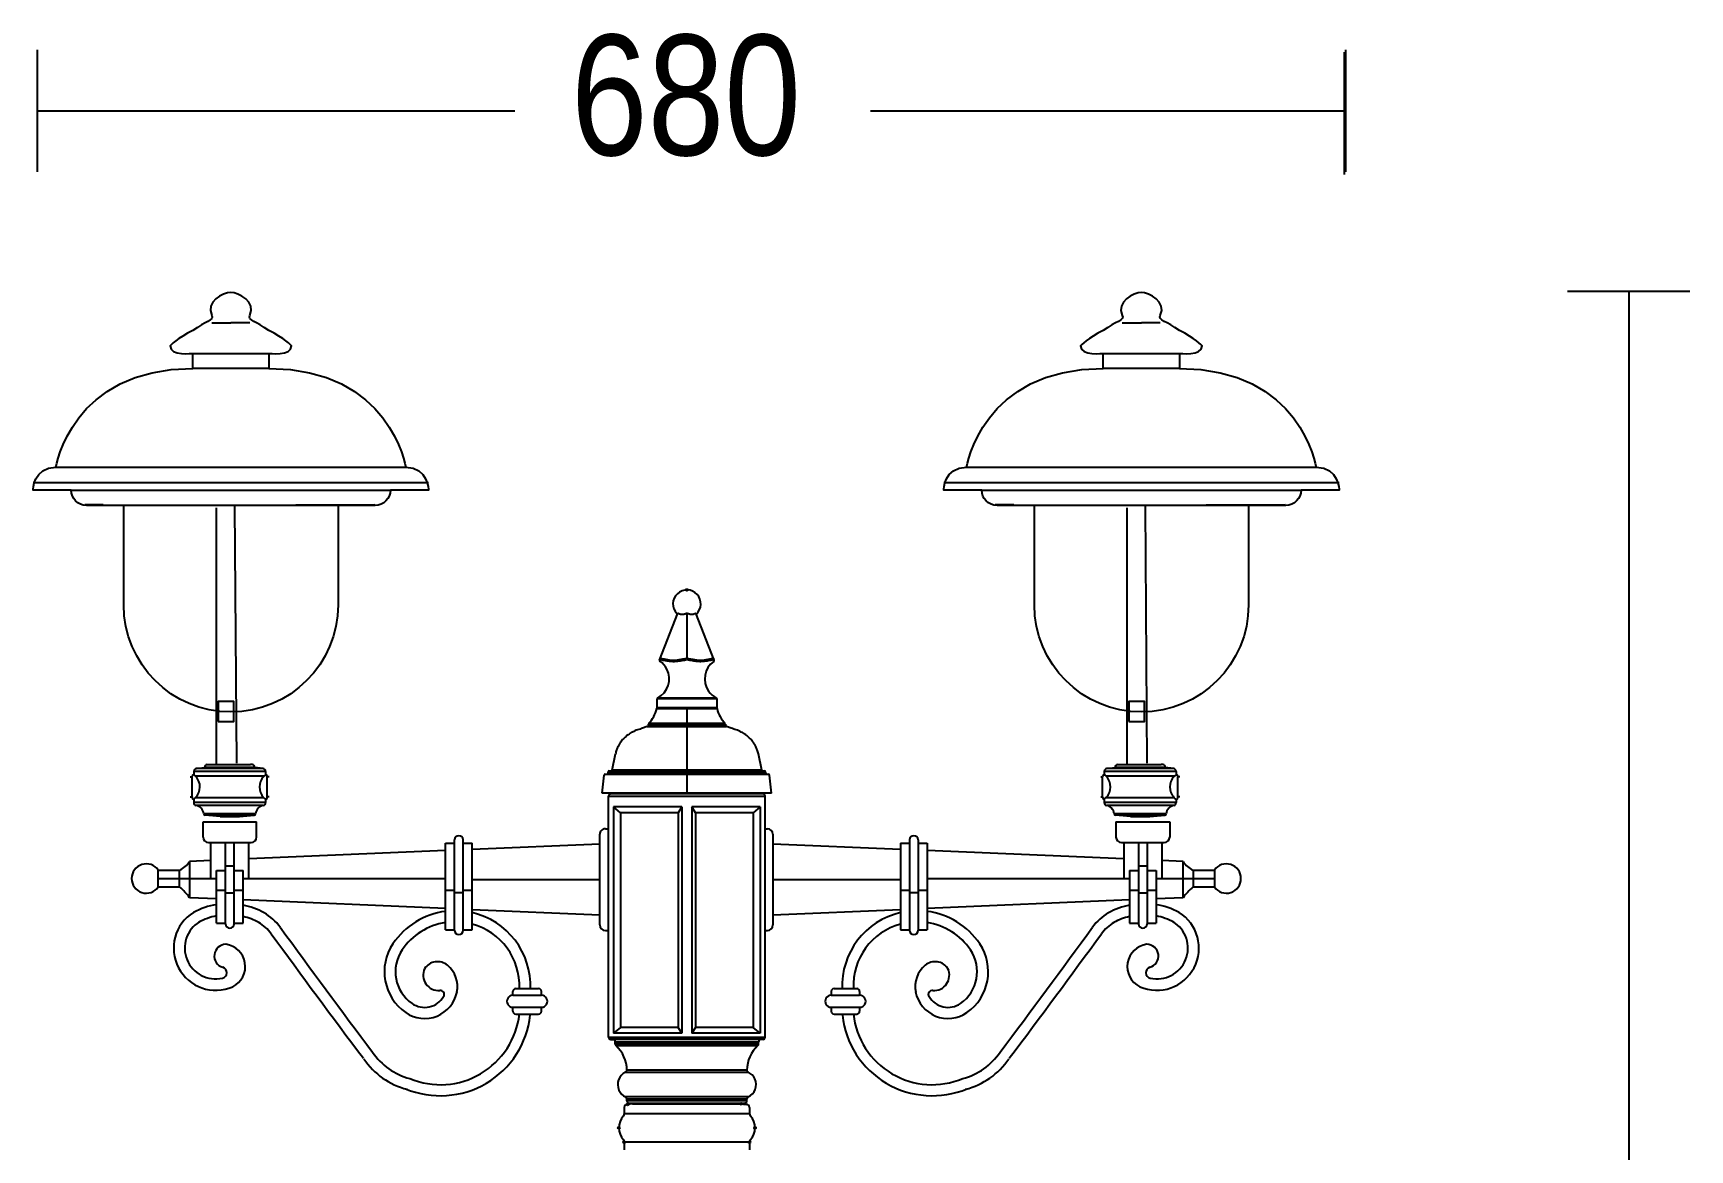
# Model space of a CAD drawing. Extents: x 0 to 115, y 0 to 323.
# Drawn here: x 0.1 to 109.6, y 248.7 to 322.5 of the extents above; entities that cross this region are included whole.
import ezdxf

# ---------------------------------------------------------------- set-up
doc = ezdxf.new("R2010")
doc.units = 0
doc.layers.add('LIVELLO_1', color=160, linetype='Continuous')
doc.styles.add('STD', font='txt')

# ---------------------------------------------------------------- blocks, each defined once
blk = doc.blocks.new('AI9-BLK1')
at = {"layer": 'LIVELLO_1', "color": 7}
for p, q in [((-56.83, 151.53), (-56.83, 159.61)), ((29.53, 151.36), (29.53, 159.44)), ((29.62, 151.53), (29.62, 159.61)), ((-56.83, 155.57), (-25.28, 155.57)), ((-1.79, 155.57), (29.63, 155.57)), ((44.28, 143.66), (52.36, 143.66)), ((48.32, 143.66), (48.32, 15.54)), ((-45.3, 141.55), (-44.05, 141.55)), ((-42.79, 141.55), (-44.05, 141.55)), ((14.86, 141.55), (16.12, 141.55)), ((17.37, 141.55), (16.12, 141.55)), ((-55.6, 132.01), (-32.49, 132.01)), ((4.57, 132.01), (27.67, 132.01)), ((-57.11, 131), (-30.99, 131)), ((-54.59, 130.5), (-33.5, 130.5)), ((3.06, 131), (29.18, 131)), ((5.57, 130.5), (26.67, 130.5)), ((-53.7, 129.54), (-52.47, 129.54)), ((-45.02, 129.33), (-45.02, 112.4)), ((-44.98, 129.5), (-34.54, 129.54)), ((-43.8, 129.42), (-43.67, 112.45)), ((6.46, 129.54), (7.69, 129.54)), ((15.15, 129.33), (15.15, 112.4)), ((15.19, 129.5), (25.62, 129.54)), ((16.37, 129.42), (16.49, 112.45)), ((-15.72, 119.27), (-14.51, 122.37)), ((-13.91, 122.37), (-13.91, 119.36)), ((-12.1, 119.27), (-13.31, 122.37)), ((-15.66, 119.24), (-15.63, 119.3)), ((-15.9, 116.06), (-11.92, 116.06)), ((-11.93, 116.7), (-15.89, 116.7)), ((-15.89, 116.7), (-15.89, 116.12)), ((-11.97, 116.76), (-15.85, 116.76)), ((-13.91, 116.12), (-15.84, 116.12)), ((-11.99, 116.12), (-13.91, 116.12)), ((-13.91, 116.12), (-13.91, 110.46)), ((-11.93, 116.7), (-11.93, 116.12)), ((-16.46, 115.03), (-16.47, 114.93)), ((-16.46, 115.03), (-11.36, 115.03)), ((-11.38, 115.07), (-16.44, 115.07)), ((-11.36, 115.03), (-11.35, 114.93)), ((-16.53, 114.87), (-16.84, 114.76)), ((-16.53, 114.87), (-11.29, 114.87)), ((-11.35, 114.93), (-16.47, 114.93)), ((-10.98, 114.76), (-11.29, 114.87)), ((-18.85, 112), (-18.63, 113.07)), ((-8.97, 112), (-9.19, 113.07)), ((-46.5, 111.69), (-46.49, 111.69)), ((-46.49, 111.91), (-46.49, 111.69)), ((-41.75, 111.91), (-46.49, 111.91)), ((-46.32, 112.11), (-45.78, 112.16)), ((-41.92, 112.11), (-46.32, 112.11)), ((-42.46, 112.16), (-45.78, 112.16)), ((-42.64, 112.36), (-42.74, 112.37)), ((-41.92, 112.11), (-42.46, 112.16)), ((-41.75, 111.91), (-41.75, 111.69)), ((-41.75, 111.69), (-41.74, 111.69)), ((-19.5, 110.46), (-19.38, 111.67)), ((-19.31, 111.73), (-8.52, 111.73)), ((-19.12, 111.79), (-19.11, 111.88)), ((-19.12, 111.79), (-8.7, 111.79)), ((-8.71, 111.88), (-19.11, 111.88)), ((-19.04, 111.94), (-8.78, 111.94)), ((-8.97, 112), (-18.85, 112)), ((-8.7, 111.79), (-8.71, 111.88)), ((-8.32, 110.46), (-8.45, 111.67)), ((13.66, 111.69), (13.67, 111.69)), ((13.67, 111.91), (13.67, 111.69)), ((18.41, 111.91), (13.67, 111.91)), ((13.84, 112.11), (14.38, 112.16)), ((18.24, 112.11), (13.84, 112.11)), ((17.7, 112.16), (14.38, 112.16)), ((17.53, 112.36), (17.42, 112.37)), ((18.24, 112.11), (17.7, 112.16)), ((18.41, 111.91), (18.41, 111.69)), ((18.41, 111.69), (18.42, 111.69)), ((-46.6, 111.56), (-46.6, 111.6)), ((-46.6, 111.56), (-46.6, 111.54)), ((-46.6, 110.22), (-46.6, 111.54)), ((-41.86, 111.6), (-46.39, 111.6)), ((-41.65, 111.6), (-41.64, 111.56)), ((-41.64, 111.54), (-41.64, 111.56)), ((-41.64, 110.22), (-41.64, 111.54)), ((-41.51, 111.54), (-41.64, 111.54)), ((13.56, 111.56), (13.57, 111.6)), ((13.56, 111.56), (13.56, 111.54)), ((13.56, 110.22), (13.56, 111.54)), ((18.31, 111.6), (13.78, 111.6)), ((18.52, 111.6), (18.52, 111.56)), ((18.52, 111.54), (18.52, 111.56)), ((18.52, 110.22), (18.52, 111.54)), ((18.65, 111.54), (18.52, 111.54)), ((-46.6, 110.22), (-46.6, 110.19)), ((-46.6, 110.19), (-46.6, 110.16)), ((-46.5, 110.07), (-46.49, 110.07)), ((-46.49, 110.07), (-46.49, 109.86)), ((-41.75, 109.86), (-46.49, 109.86)), ((-41.87, 110.17), (-46.38, 110.17)), ((-41.9, 109.66), (-46.35, 109.66)), ((-41.75, 110.07), (-41.74, 110.07)), ((-41.75, 110.07), (-41.75, 109.86)), ((-41.65, 110.16), (-41.64, 110.19)), ((-41.64, 110.19), (-41.64, 110.22)), ((-41.51, 110.22), (-41.64, 110.22)), ((-13.91, 110.46), (-19.5, 110.46)), ((-19.08, 94.34), (-19.08, 110.28)), ((-19.08, 110.28), (-8.75, 110.28)), ((-18.95, 110.42), (-18.51, 110.46)), ((-8.87, 110.42), (-18.95, 110.42)), ((-14.24, 109.56), (-18.75, 109.56)), ((-18.3, 109.16), (-18.75, 109.56)), ((-18.75, 109.56), (-18.75, 94.6)), ((-18.51, 110.46), (-9.31, 110.46)), ((-14.24, 109.56), (-14.48, 109.16)), ((-14.24, 109.56), (-14.24, 94.6)), ((-8.32, 110.46), (-13.91, 110.46)), ((-9.07, 109.56), (-13.58, 109.56)), ((-13.35, 109.16), (-13.58, 109.56)), ((-13.58, 109.56), (-13.58, 94.6)), ((-9.07, 109.56), (-9.53, 109.16)), ((-8.87, 110.42), (-9.31, 110.46)), ((-9.07, 109.56), (-9.07, 94.6)), ((-8.75, 94.34), (-8.75, 110.28)), ((13.56, 110.22), (13.56, 110.19)), ((13.56, 110.19), (13.57, 110.16)), ((13.66, 110.07), (13.67, 110.07)), ((13.67, 110.07), (13.67, 109.86)), ((18.41, 109.86), (13.67, 109.86)), ((18.3, 110.17), (13.79, 110.17)), ((18.27, 109.66), (13.82, 109.66)), ((18.41, 110.07), (18.42, 110.07)), ((18.41, 110.07), (18.41, 109.86)), ((18.52, 110.19), (18.52, 110.22)), ((18.65, 110.22), (18.52, 110.22)), ((18.52, 110.16), (18.52, 110.19)), ((-45.88, 108.57), (-42.34, 108.57)), ((-45.88, 107.57), (-45.88, 108.57)), ((-42.41, 109.1), (-45.84, 109.1)), ((-44.76, 108.92), (-45.75, 109.01)), ((-42.5, 109.01), (-45.75, 109.01)), ((-44.76, 108.92), (-44.29, 108.92)), ((-44.29, 108.92), (-44.12, 108.92)), ((-44.12, 108.92), (-43.95, 108.92)), ((-43.95, 108.92), (-43.48, 108.92)), ((-43.48, 108.92), (-42.5, 109.01)), ((-42.34, 107.57), (-42.34, 108.57)), ((-14.48, 109.16), (-18.3, 109.16)), ((-18.3, 109.16), (-18.3, 94.99)), ((-14.48, 109.16), (-14.48, 94.99)), ((-9.53, 109.16), (-13.35, 109.16)), ((-13.35, 109.16), (-13.35, 94.99)), ((-9.53, 109.16), (-9.53, 94.99)), ((17.75, 109.1), (14.33, 109.1)), ((15.4, 108.92), (14.42, 109.01)), ((17.67, 109.01), (14.42, 109.01)), ((14.44, 108.57), (14.44, 107.57)), ((14.44, 108.57), (17.99, 108.57)), ((15.4, 108.92), (15.88, 108.92)), ((15.88, 108.92), (16.04, 108.92)), ((16.04, 108.92), (16.21, 108.92)), ((16.21, 108.92), (16.68, 108.92)), ((16.68, 108.92), (17.67, 109.01)), ((17.99, 108.57), (17.99, 107.57)), ((-29.26, 101.41), (-29.26, 107.38)), ((-28.7, 101.41), (-28.7, 107.38)), ((-19.67, 101.76), (-19.67, 107.75)), ((-19.3, 108.11), (-19.15, 108.11)), ((-8.75, 108.11), (-8.59, 108.11)), ((-8.23, 107.75), (-8.23, 101.76)), ((0.8, 107.38), (0.8, 101.41)), ((1.37, 107.38), (1.37, 101.41)), ((-45.52, 107.2), (-42.7, 107.2)), ((-45.37, 104.83), (-45.37, 107.2)), ((-44.39, 101.83), (-44.39, 107.2)), ((-43.83, 101.83), (-43.83, 107.2)), ((-42.85, 104.83), (-42.85, 107.2)), ((-29.86, 106.68), (-42.85, 106.13)), ((-29.86, 101.44), (-29.86, 107.16)), ((-29.86, 107.16), (-29.26, 107.16)), ((-28.7, 107.16), (-28.1, 107.16)), ((-28.1, 101.44), (-28.1, 107.16)), ((-19.67, 107.11), (-28.1, 106.75)), ((0.21, 106.75), (-8.23, 107.11)), ((0.21, 107.16), (0.8, 107.16)), ((0.21, 107.16), (0.21, 101.44)), ((1.37, 107.16), (1.96, 107.16)), ((1.96, 107.16), (1.96, 101.44)), ((14.95, 106.13), (1.96, 106.68)), ((14.81, 107.2), (17.62, 107.2)), ((14.95, 107.2), (14.95, 104.83)), ((15.93, 107.2), (15.93, 101.83)), ((16.5, 107.2), (16.5, 101.83)), ((17.47, 107.2), (17.47, 104.83)), ((-48.84, 105.39), (-47.43, 105.39)), ((-48.84, 104.27), (-48.84, 105.39)), ((-47.43, 104.27), (-47.43, 105.39)), ((-45.37, 106.02), (-46.77, 105.96)), ((-46.77, 105.96), (-46.77, 103.56)), ((-44.99, 101.87), (-44.99, 105.37)), ((-44.99, 105.37), (-44.39, 105.37)), ((-44.39, 105.67), (-43.83, 105.67)), ((-43.83, 105.37), (-43.23, 105.37)), ((-43.23, 101.87), (-43.23, 105.37)), ((15.33, 105.37), (15.93, 105.37)), ((15.33, 105.37), (15.33, 101.87)), ((15.93, 105.67), (16.5, 105.67)), ((16.5, 105.37), (17.09, 105.37)), ((17.09, 105.37), (17.09, 101.87)), ((18.87, 105.96), (17.47, 106.02)), ((18.87, 103.56), (18.87, 105.96)), ((19.54, 105.39), (19.54, 104.27)), ((19.54, 105.39), (20.94, 105.39)), ((20.94, 105.39), (20.94, 104.27)), ((-48.84, 104.83), (-44.99, 104.83)), ((-48.84, 104.27), (-47.43, 104.27)), ((-44.99, 104.07), (-44.39, 104.07)), ((-43.83, 104.07), (-43.23, 104.07)), ((-43.23, 104.83), (-29.86, 104.83)), ((-29.86, 104.07), (-29.26, 104.07)), ((-28.7, 104.07), (-28.1, 104.07)), ((-28.1, 104.76), (-19.67, 104.76)), ((-8.23, 104.76), (0.21, 104.76)), ((0.21, 104.07), (0.8, 104.07)), ((1.37, 104.07), (1.96, 104.07)), ((1.96, 104.83), (15.33, 104.83)), ((15.33, 104.07), (15.93, 104.07)), ((16.5, 104.07), (17.09, 104.07)), ((17.09, 104.83), (20.94, 104.83)), ((19.54, 104.27), (20.94, 104.27)), ((-44.99, 103.48), (-46.77, 103.56)), ((-44.39, 103.88), (-43.83, 103.88)), ((-29.86, 102.84), (-43.23, 103.41)), ((-29.26, 103.9), (-28.7, 103.9)), ((0.8, 103.9), (1.37, 103.9)), ((15.33, 103.41), (1.96, 102.84)), ((15.93, 103.88), (16.5, 103.88)), ((18.87, 103.56), (17.09, 103.48)), ((-44.99, 101.87), (-44.39, 101.87)), ((-43.83, 101.87), (-43.23, 101.87)), ((-19.67, 102.4), (-28.1, 102.76)), ((0.21, 102.76), (-8.23, 102.4)), ((15.33, 101.87), (15.93, 101.87)), ((16.5, 101.87), (17.09, 101.87)), ((-29.86, 101.44), (-29.26, 101.44)), ((-28.7, 101.44), (-28.1, 101.44)), ((-19.3, 101.39), (-19.15, 101.39)), ((-8.75, 101.39), (-8.59, 101.39)), ((0.21, 101.44), (0.8, 101.44)), ((1.37, 101.44), (1.96, 101.44)), ((-25.22, 97.55), (-23.71, 97.55)), ((-4.19, 97.55), (-2.68, 97.55)), ((-25.41, 97.11), (-25.41, 97.37)), ((-25.41, 97.11), (-23.52, 97.11)), ((-23.52, 97.11), (-23.52, 97.37)), ((-4.38, 97.37), (-4.38, 97.11)), ((-4.38, 97.11), (-2.5, 97.11)), ((-2.5, 97.37), (-2.5, 97.11)), ((-25.41, 96.32), (-23.52, 96.32)), ((-25.41, 96.06), (-25.41, 96.32)), ((-25.22, 95.87), (-23.71, 95.87)), ((-23.52, 96.06), (-23.52, 96.32)), ((-4.38, 96.32), (-4.38, 96.06)), ((-4.38, 96.32), (-2.5, 96.32)), ((-4.19, 95.87), (-2.68, 95.87)), ((-2.5, 96.32), (-2.5, 96.06)), ((-19.08, 94.34), (-8.75, 94.34)), ((-18.95, 94.19), (-18.79, 94.19)), ((-8.87, 94.19), (-18.95, 94.19)), ((-18.3, 94.99), (-18.75, 94.6)), ((-14.24, 94.6), (-18.75, 94.6)), ((-14.48, 94.99), (-18.3, 94.99)), ((-14.24, 94.6), (-14.48, 94.99)), ((-13.35, 94.99), (-13.58, 94.6)), ((-9.07, 94.6), (-13.58, 94.6)), ((-9.53, 94.99), (-13.35, 94.99)), ((-9.07, 94.6), (-9.53, 94.99)), ((-8.87, 94.19), (-9.03, 94.19)), ((-18.65, 93.89), (-18.65, 94.04)), ((-18.65, 94.04), (-9.17, 94.04)), ((-9.17, 93.89), (-18.65, 93.89)), ((-18.61, 93.79), (-9.22, 93.79)), ((-9.17, 93.89), (-9.17, 94.04)), ((-17.96, 92.03), (-9.87, 92.03)), ((-9.95, 92.16), (-17.87, 92.16)), ((-9.86, 90.39), (-17.96, 90.39)), ((-17.87, 90.13), (-17.87, 90.26)), ((-17.87, 90.26), (-9.95, 90.26)), ((-9.95, 90.13), (-17.87, 90.13)), ((-17.45, 89.94), (-17.84, 89.9)), ((-17.74, 89.99), (-17.17, 89.94)), ((-17.74, 89.99), (-10.08, 89.99)), ((-10.37, 89.94), (-17.45, 89.94)), ((-10.66, 89.94), (-17.17, 89.94)), ((-10.08, 89.99), (-10.66, 89.94)), ((-10.37, 89.94), (-9.99, 89.9)), ((-9.95, 90.13), (-9.95, 90.26)), ((-18.05, 89.69), (-18.05, 89.28)), ((-9.77, 89.28), (-18.05, 89.28)), ((-9.77, 89.69), (-9.77, 89.28)), ((-9.77, 87.41), (-18.05, 87.41)), ((-18.05, 87.41), (-18.05, 86.89)), ((-9.77, 87.41), (-9.77, 86.89))]:
    blk.add_line(p, q, dxfattribs=at)
for points in [[(-46.56, 139.54), (-41.54, 139.54), (-41.54, 138.54), (-46.56, 138.54)], [(13.6, 139.54), (18.63, 139.54), (18.63, 138.54), (13.6, 138.54)], [(-44.88, 115.2), (-43.84, 115.2), (-43.84, 116.53), (-44.88, 116.53)], [(15.28, 115.2), (16.33, 115.2), (16.33, 116.53), (15.28, 116.53)]]:
    blk.add_lwpolyline(points, close=True, dxfattribs=at)
for points in [[(-14.51, 122.37), (-14.48, 122.36), (-14.44, 122.34), (-14.4, 122.33), (-14.37, 122.32), (-14.33, 122.31), (-14.29, 122.31), (-14.25, 122.31), (-14.2, 122.31), (-14.16, 122.31), (-14.12, 122.31), (-14.08, 122.32), (-14.03, 122.33), (-13.99, 122.34), (-13.95, 122.36), (-13.91, 122.37)], [(-13.91, 122.37), (-13.88, 122.36), (-13.84, 122.35), (-13.81, 122.34), (-13.77, 122.33), (-13.74, 122.32), (-13.7, 122.31), (-13.67, 122.31), (-13.63, 122.31), (-13.6, 122.31), (-13.56, 122.31), (-13.53, 122.31), (-13.5, 122.31), (-13.46, 122.32), (-13.43, 122.33), (-13.4, 122.34), (-13.37, 122.35), (-13.34, 122.36), (-13.31, 122.37)], [(-15.67, 119.4), (-15.67, 119.39), (-15.67, 119.38), (-15.67, 119.38), (-15.67, 119.37), (-15.67, 119.36), (-15.67, 119.36), (-15.67, 119.35), (-15.66, 119.34), (-15.66, 119.33), (-15.66, 119.33), (-15.65, 119.32), (-15.65, 119.32), (-15.64, 119.31), (-15.64, 119.31), (-15.63, 119.3)], [(-15.67, 119.4), (-15.54, 119.37), (-15.42, 119.34), (-15.31, 119.32), (-15.19, 119.3), (-15.08, 119.28), (-14.97, 119.27), (-14.87, 119.27), (-14.76, 119.27), (-14.65, 119.27), (-14.54, 119.28), (-14.42, 119.3), (-14.3, 119.32), (-14.18, 119.34), (-14.04, 119.37), (-13.91, 119.4)], [(-13.91, 119.4), (-13.78, 119.37), (-13.65, 119.34), (-13.52, 119.32), (-13.4, 119.3), (-13.28, 119.28), (-13.17, 119.27), (-13.06, 119.27), (-12.96, 119.27), (-12.85, 119.27), (-12.74, 119.28), (-12.63, 119.3), (-12.51, 119.32), (-12.4, 119.34), (-12.28, 119.37), (-12.16, 119.4)], [(-12.16, 119.4), (-12.15, 119.39), (-12.15, 119.38), (-12.15, 119.38), (-12.15, 119.37), (-12.15, 119.36), (-12.15, 119.36), (-12.15, 119.35), (-12.16, 119.34), (-12.16, 119.33), (-12.17, 119.33), (-12.17, 119.32), (-12.17, 119.32), (-12.18, 119.31), (-12.19, 119.31), (-12.19, 119.3)], [(-15.63, 119.3), (-15.55, 119.28), (-15.48, 119.27), (-15.4, 119.25), (-15.32, 119.23), (-15.24, 119.22), (-15.17, 119.21), (-15.08, 119.2), (-15.01, 119.19), (-14.92, 119.19), (-14.84, 119.18), (-14.76, 119.18), (-14.68, 119.19), (-14.59, 119.19), (-14.51, 119.2), (-14.42, 119.21), (-14.34, 119.22), (-14.25, 119.23), (-14.17, 119.25), (-14.08, 119.27), (-14, 119.28), (-13.91, 119.3)], [(-13.91, 119.3), (-13.83, 119.28), (-13.74, 119.27), (-13.66, 119.25), (-13.57, 119.23), (-13.48, 119.22), (-13.4, 119.21), (-13.31, 119.2), (-13.23, 119.19), (-13.15, 119.19), (-13.06, 119.18), (-12.98, 119.18), (-12.9, 119.19), (-12.82, 119.19), (-12.74, 119.2), (-12.66, 119.21), (-12.58, 119.22), (-12.5, 119.23), (-12.42, 119.25), (-12.34, 119.27), (-12.27, 119.28), (-12.19, 119.3)], [(-12.18, 119.28), (-12.16, 119.24), (-12.15, 119.23), (-12.14, 119.21)], [(-45.61, 112.36), (-45.5, 112.37), (-42.74, 112.37)], [(14.56, 112.36), (14.67, 112.37), (17.42, 112.37)], [(-17.5, 89.94), (-13.91, 89.94), (-10.32, 89.94)]]:
    blk.add_lwpolyline(points, dxfattribs=at)
for centre in [(-18.05, 87.41), (-9.77, 87.41)]:
    blk.add_circle(centre, 0.0656, dxfattribs=at)
for centre, major_axis, ratio in [((-13.91, 123.9), (0.0657, 0), 0.977973), ((-17.84, 89.9), (-0.0007, -0.0656), 0.989447), ((-10.32, 89.94), (-0.0009, -0.0656), 0.989416), ((-18.41, 88.35), (0.0664, 0), 0.988947), ((-9.41, 88.35), (-0.0016, -0.0656), 0.977387)]:
    blk.add_ellipse(centre, major_axis=major_axis, ratio=ratio, dxfattribs=at)
for points, knots in [([(-41.54, 139.54), (-41.54, 139.54), (-40.03, 139.33), (-40.03, 140.04), (-40.03, 140.04), (-40.53, 140.55), (-41.54, 141.05), (-42.37, 141.65), (-42.95, 141.73), (-42.79, 142.05), (-42.34, 142.95), (-43.55, 143.56), (-44.05, 143.56), (-44.55, 143.56), (-45.75, 142.95), (-45.3, 142.05), (-45.14, 141.73), (-45.72, 141.65), (-46.56, 141.05), (-47.56, 140.55), (-48.06, 140.04), (-48.06, 140.04), (-48.06, 139.33), (-46.56, 139.54), (-46.56, 139.54)], [0, 0, 0, 0, 1, 1, 1, 2, 2, 2, 3, 3, 3, 4, 4, 4, 5, 5, 5, 6, 6, 6, 7, 7, 7, 8, 8, 8, 8]), ([(18.63, 139.54), (18.63, 139.54), (20.14, 139.33), (20.14, 140.04), (20.14, 140.04), (19.63, 140.55), (18.63, 141.05), (17.8, 141.65), (17.21, 141.73), (17.37, 142.05), (17.82, 142.95), (16.62, 143.56), (16.12, 143.56), (15.62, 143.56), (14.41, 142.95), (14.86, 142.05), (15.03, 141.73), (14.44, 141.65), (13.6, 141.05), (12.6, 140.55), (12.1, 140.04), (12.1, 140.04), (12.1, 139.33), (13.6, 139.54), (13.6, 139.54)], [0, 0, 0, 0, 1, 1, 1, 2, 2, 2, 3, 3, 3, 4, 4, 4, 5, 5, 5, 6, 6, 6, 7, 7, 7, 8, 8, 8, 8]), ([(-41.54, 138.54), (-33.5, 138.54), (-32.49, 132.01), (-32.49, 132.01), (-30.99, 132.01), (-30.99, 130.5), (-30.99, 130.5), (-30.99, 130.5), (-33.5, 130.5), (-33.5, 130.5), (-33.5, 129.95), (-33.95, 129.49), (-34.5, 129.49), (-34.5, 129.49), (-53.59, 129.49), (-53.59, 129.49), (-54.15, 129.49), (-54.59, 129.95), (-54.59, 130.5), (-54.59, 130.5), (-57.11, 130.5), (-57.11, 130.5), (-57.11, 130.5), (-57.11, 132.01), (-55.6, 132.01), (-55.6, 132.01), (-54.59, 138.54), (-46.56, 138.54)], [0, 0, 0, 0, 1, 1, 1, 2, 2, 2, 3, 3, 3, 4, 4, 4, 5, 5, 5, 6, 6, 6, 7, 7, 7, 8, 8, 8, 9, 9, 9, 9]), ([(18.63, 138.54), (26.67, 138.54), (27.67, 132.01), (27.67, 132.01), (29.18, 132.01), (29.18, 130.5), (29.18, 130.5), (29.18, 130.5), (26.67, 130.5), (26.67, 130.5), (26.67, 129.95), (26.22, 129.49), (25.66, 129.49), (25.66, 129.49), (6.58, 129.49), (6.58, 129.49), (6.02, 129.49), (5.57, 129.95), (5.57, 130.5), (5.57, 130.5), (3.06, 130.5), (3.06, 130.5), (3.06, 130.5), (3.06, 132.01), (4.57, 132.01), (4.57, 132.01), (5.57, 138.54), (13.6, 138.54)], [0, 0, 0, 0, 1, 1, 1, 2, 2, 2, 3, 3, 3, 4, 4, 4, 5, 5, 5, 6, 6, 6, 7, 7, 7, 8, 8, 8, 9, 9, 9, 9]), ([(-36.96, 129.49), (-36.96, 129.49), (-36.96, 122.91), (-36.96, 122.91), (-36.96, 119), (-40.14, 115.84), (-44.05, 115.84), (-47.95, 115.84), (-51.12, 119), (-51.12, 122.91), (-51.12, 122.91), (-51.12, 129.49), (-51.12, 129.49)], [0, 0, 0, 0, 1, 1, 1, 2, 2, 2, 3, 3, 3, 4, 4, 4, 4]), ([(23.2, 129.49), (23.2, 129.49), (23.2, 122.91), (23.2, 122.91), (23.2, 119), (20.02, 115.84), (16.12, 115.84), (12.22, 115.84), (9.05, 119), (9.05, 122.91), (9.05, 122.91), (9.05, 129.49), (9.05, 129.49)], [0, 0, 0, 0, 1, 1, 1, 2, 2, 2, 3, 3, 3, 4, 4, 4, 4]), ([(-13.28, 122.31), (-12.91, 122.65), (-12.89, 123.23), (-13.24, 123.61), (-13.58, 123.98), (-14.17, 124), (-14.54, 123.65), (-14.91, 123.3), (-14.93, 122.72), (-14.58, 122.35), (-14.57, 122.34), (-14.55, 122.32), (-14.54, 122.31)], [0, 0, 0, 0, 1, 1, 1, 2, 2, 2, 3, 3, 3, 4, 4, 4, 4]), ([(-15.85, 116.76), (-15.16, 117.12), (-14.88, 117.97), (-15.24, 118.67), (-15.35, 118.87), (-15.5, 119.05), (-15.69, 119.18)], [0, 0, 0, 0, 1, 1, 1, 2, 2, 2, 2]), ([(-12.13, 119.18), (-12.77, 118.74), (-12.93, 117.85), (-12.48, 117.21), (-12.35, 117.02), (-12.17, 116.87), (-11.97, 116.76)], [0, 0, 0, 0, 1, 1, 1, 2, 2, 2, 2]), ([(-16.84, 114.76), (-16.9, 114.74), (-16.95, 114.73), (-17, 114.71), (-17.06, 114.7), (-17.11, 114.68), (-17.17, 114.66), (-17.23, 114.64), (-17.29, 114.62), (-17.34, 114.59), (-17.4, 114.57), (-17.45, 114.54), (-17.5, 114.51), (-17.56, 114.49), (-17.61, 114.46), (-17.66, 114.43), (-17.7, 114.39), (-17.75, 114.36), (-17.8, 114.33), (-17.85, 114.3), (-17.89, 114.26), (-17.93, 114.22), (-17.97, 114.19), (-18.02, 114.15), (-18.05, 114.11), (-18.09, 114.08), (-18.12, 114.04), (-18.16, 114.01), (-18.19, 113.97), (-18.22, 113.93), (-18.25, 113.89), (-18.29, 113.84), (-18.33, 113.78), (-18.37, 113.73), (-18.4, 113.67), (-18.43, 113.62), (-18.46, 113.55), (-18.5, 113.48), (-18.53, 113.4), (-18.56, 113.33), (-18.59, 113.24), (-18.61, 113.16), (-18.63, 113.07)], [0, 0, 0, 0, 1, 1, 1, 2, 2, 2, 3, 3, 3, 4, 4, 4, 5, 5, 5, 6, 6, 6, 7, 7, 7, 8, 8, 8, 9, 9, 9, 10, 10, 10, 11, 11, 11, 12, 12, 12, 13, 13, 13, 14, 14, 14, 14]), ([(-9.19, 113.07), (-9.21, 113.16), (-9.23, 113.24), (-9.26, 113.33), (-9.29, 113.4), (-9.32, 113.48), (-9.36, 113.55), (-9.39, 113.62), (-9.42, 113.67), (-9.46, 113.73), (-9.49, 113.78), (-9.53, 113.84), (-9.57, 113.89), (-9.6, 113.93), (-9.63, 113.97), (-9.67, 114.01), (-9.7, 114.04), (-9.73, 114.08), (-9.77, 114.11), (-9.81, 114.15), (-9.85, 114.19), (-9.89, 114.22), (-9.93, 114.26), (-9.98, 114.3), (-10.02, 114.33), (-10.07, 114.36), (-10.11, 114.39), (-10.17, 114.43), (-10.22, 114.46), (-10.27, 114.49), (-10.32, 114.51), (-10.37, 114.54), (-10.43, 114.57), (-10.48, 114.59), (-10.54, 114.62), (-10.59, 114.64), (-10.65, 114.66), (-10.71, 114.68), (-10.76, 114.7), (-10.82, 114.71), (-10.87, 114.73), (-10.93, 114.74), (-10.98, 114.76)], [0, 0, 0, 0, 1, 1, 1, 2, 2, 2, 3, 3, 3, 4, 4, 4, 5, 5, 5, 6, 6, 6, 7, 7, 7, 8, 8, 8, 9, 9, 9, 10, 10, 10, 11, 11, 11, 12, 12, 12, 13, 13, 13, 14, 14, 14, 14]), ([(-46.49, 110.07), (-46.08, 110.37), (-45.96, 110.97), (-46.24, 111.42), (-46.31, 111.53), (-46.39, 111.62), (-46.49, 111.69)], [0, 0, 0, 0, 1, 1, 1, 2, 2, 2, 2]), ([(-41.75, 111.69), (-42.17, 111.39), (-42.28, 110.79), (-42, 110.34), (-41.94, 110.23), (-41.85, 110.14), (-41.75, 110.07)], [0, 0, 0, 0, 1, 1, 1, 2, 2, 2, 2]), ([(13.67, 110.07), (14.09, 110.37), (14.2, 110.97), (13.92, 111.42), (13.86, 111.53), (13.77, 111.62), (13.67, 111.69)], [0, 0, 0, 0, 1, 1, 1, 2, 2, 2, 2]), ([(18.41, 111.69), (17.99, 111.39), (17.88, 110.79), (18.16, 110.34), (18.23, 110.23), (18.31, 110.14), (18.41, 110.07)], [0, 0, 0, 0, 1, 1, 1, 2, 2, 2, 2]), ([(-44.29, 108.92), (-44.29, 108.92), (-44.29, 108.92), (-44.29, 108.92), (-44.29, 108.92), (-44.29, 108.92), (-44.29, 108.92), (-44.29, 108.92), (-44.29, 108.92), (-44.29, 108.92), (-44.29, 108.92), (-44.29, 108.92), (-44.29, 108.92)], [0, 0, 0, 0, 1, 1, 1, 2, 2, 2, 3, 3, 3, 4, 4, 4, 4]), ([(-44.12, 108.92), (-44.12, 108.92), (-44.12, 108.92), (-44.12, 108.92), (-44.12, 108.92), (-44.12, 108.92), (-44.12, 108.92), (-44.12, 108.92), (-44.12, 108.92), (-44.12, 108.92), (-44.12, 108.92), (-44.12, 108.92), (-44.12, 108.92)], [0, 0, 0, 0, 1, 1, 1, 2, 2, 2, 3, 3, 3, 4, 4, 4, 4]), ([(15.88, 108.92), (15.88, 108.92), (15.88, 108.92), (15.88, 108.92), (15.88, 108.92), (15.88, 108.92), (15.88, 108.92), (15.88, 108.92), (15.88, 108.92), (15.88, 108.92), (15.88, 108.92), (15.88, 108.92), (15.88, 108.92)], [0, 0, 0, 0, 1, 1, 1, 2, 2, 2, 3, 3, 3, 4, 4, 4, 4]), ([(16.04, 108.92), (16.04, 108.92), (16.04, 108.92), (16.04, 108.92), (16.04, 108.92), (16.04, 108.92), (16.04, 108.92), (16.04, 108.92), (16.04, 108.92), (16.04, 108.92), (16.04, 108.92), (16.04, 108.92), (16.04, 108.92)], [0, 0, 0, 0, 1, 1, 1, 2, 2, 2, 3, 3, 3, 4, 4, 4, 4]), ([(-28.7, 107.38), (-28.7, 107.54), (-28.83, 107.66), (-28.98, 107.66), (-29.14, 107.66), (-29.26, 107.54), (-29.26, 107.38)], [0, 0, 0, 0, 1, 1, 1, 2, 2, 2, 2]), ([(-19.3, 108.11), (-19.4, 108.11), (-19.49, 108.07), (-19.56, 108), (-19.63, 107.94), (-19.67, 107.84), (-19.67, 107.75)], [0, 0, 0, 0, 1, 1, 1, 2, 2, 2, 2]), ([(1.37, 107.38), (1.37, 107.54), (1.24, 107.66), (1.08, 107.66), (0.93, 107.66), (0.8, 107.54), (0.8, 107.38)], [0, 0, 0, 0, 1, 1, 1, 2, 2, 2, 2]), ([(-48.84, 105.39), (-49.08, 105.73), (-49.52, 105.88), (-49.92, 105.75), (-50.33, 105.63), (-50.6, 105.25), (-50.6, 104.83), (-50.6, 104.41), (-50.33, 104.03), (-49.92, 103.9), (-49.52, 103.78), (-49.08, 103.93), (-48.84, 104.27)], [0, 0, 0, 0, 1, 1, 1, 2, 2, 2, 3, 3, 3, 4, 4, 4, 4]), ([(20.94, 104.27), (21.18, 103.93), (21.62, 103.78), (22.02, 103.9), (22.43, 104.03), (22.7, 104.41), (22.7, 104.83), (22.7, 105.25), (22.43, 105.63), (22.02, 105.75), (21.62, 105.88), (21.18, 105.73), (20.94, 105.39)], [0, 0, 0, 0, 1, 1, 1, 2, 2, 2, 3, 3, 3, 4, 4, 4, 4]), ([(-46.51, 102.59), (-47.75, 101.82), (-48.18, 100.22), (-47.5, 98.93), (-46.82, 97.64), (-45.25, 97.09), (-43.92, 97.68)], [0, 0, 0, 0, 1, 1, 1, 2, 2, 2, 2]), ([(-46.12, 101.97), (-46.97, 101.45), (-47.32, 100.39), (-46.94, 99.46), (-46.57, 98.54), (-45.57, 98.02), (-44.6, 98.25)], [0, 0, 0, 0, 1, 1, 1, 2, 2, 2, 2]), ([(-44.39, 101.83), (-44.39, 101.67), (-44.27, 101.55), (-44.11, 101.55), (-43.95, 101.55), (-43.83, 101.67), (-43.83, 101.83)], [0, 0, 0, 0, 1, 1, 1, 2, 2, 2, 2]), ([(15.93, 101.83), (15.93, 101.67), (16.06, 101.55), (16.21, 101.55), (16.37, 101.55), (16.5, 101.67), (16.5, 101.83)], [0, 0, 0, 0, 1, 1, 1, 2, 2, 2, 2]), ([(16.02, 97.68), (17.36, 97.09), (18.92, 97.64), (19.6, 98.93), (20.28, 100.22), (19.85, 101.82), (18.61, 102.59)], [0, 0, 0, 0, 1, 1, 1, 2, 2, 2, 2]), ([(16.7, 98.25), (17.67, 98.02), (18.67, 98.54), (19.04, 99.46), (19.42, 100.39), (19.07, 101.45), (18.22, 101.97)], [0, 0, 0, 0, 1, 1, 1, 2, 2, 2, 2]), ([(-40.78, 101.61), (-38.77, 98.85), (-36.74, 96.09), (-34.68, 93.35), (-34.1, 92.49), (-33.22, 91.87), (-32.22, 91.61)], [0, 0, 0, 0, 1, 1, 1, 2, 2, 2, 2]), ([(-29.26, 101.41), (-29.26, 101.25), (-29.14, 101.12), (-28.98, 101.12), (-28.83, 101.12), (-28.7, 101.25), (-28.7, 101.41)], [0, 0, 0, 0, 1, 1, 1, 2, 2, 2, 2]), ([(-2.91, 95.87), (-2.73, 94.23), (-1.79, 92.77), (-0.36, 91.93), (1.06, 91.09), (2.79, 90.97), (4.32, 91.61), (5.32, 91.87), (6.2, 92.49), (6.78, 93.35), (8.84, 96.09), (10.87, 98.85), (12.89, 101.61)], [0, 0, 0, 0, 1, 1, 1, 2, 2, 2, 3, 3, 3, 4, 4, 4, 4]), ([(0.8, 101.41), (0.8, 101.25), (0.93, 101.12), (1.08, 101.12), (1.24, 101.12), (1.37, 101.25), (1.37, 101.41)], [0, 0, 0, 0, 1, 1, 1, 2, 2, 2, 2]), ([(-44.38, 100.48), (-44.76, 100.48), (-45.08, 100.19), (-45.13, 99.81), (-45.18, 99.43), (-44.95, 99.06), (-44.58, 98.96)], [0, 0, 0, 0, 1, 1, 1, 2, 2, 2, 2]), ([(-43.92, 97.68), (-43.33, 97.97), (-43, 98.61), (-43.11, 99.25), (-43.21, 99.9), (-43.73, 100.4), (-44.38, 100.48)], [0, 0, 0, 0, 1, 1, 1, 2, 2, 2, 2]), ([(16.48, 100.48), (15.83, 100.4), (15.31, 99.9), (15.21, 99.25), (15.1, 98.61), (15.43, 97.97), (16.02, 97.68)], [0, 0, 0, 0, 1, 1, 1, 2, 2, 2, 2]), ([(16.68, 98.96), (17.05, 99.06), (17.29, 99.43), (17.24, 99.81), (17.19, 100.19), (16.86, 100.48), (16.48, 100.48)], [0, 0, 0, 0, 1, 1, 1, 2, 2, 2, 2]), ([(-44.6, 98.25), (-44.44, 98.28), (-44.32, 98.43), (-44.32, 98.59), (-44.31, 98.76), (-44.42, 98.91), (-44.58, 98.96)], [0, 0, 0, 0, 1, 1, 1, 2, 2, 2, 2]), ([(-31.24, 98.87), (-31.39, 98.54), (-31.35, 98.16), (-31.15, 97.86), (-30.94, 97.57), (-30.6, 97.4), (-30.24, 97.42)], [0, 0, 0, 0, 1, 1, 1, 2, 2, 2, 2]), ([(-29.73, 99.1), (-29.96, 99.28), (-30.25, 99.37), (-30.54, 99.32), (-30.82, 99.28), (-31.08, 99.12), (-31.24, 98.87)], [0, 0, 0, 0, 1, 1, 1, 2, 2, 2, 2]), ([(2.34, 97.42), (2.7, 97.4), (3.05, 97.57), (3.25, 97.86), (3.45, 98.16), (3.49, 98.54), (3.34, 98.87), (3.18, 99.12), (2.93, 99.28), (2.64, 99.32), (2.35, 99.37), (2.06, 99.28), (1.84, 99.1)], [0, 0, 0, 0, 1, 1, 1, 2, 2, 2, 3, 3, 3, 4, 4, 4, 4]), ([(16.68, 98.96), (16.52, 98.91), (16.41, 98.76), (16.42, 98.59), (16.42, 98.43), (16.54, 98.28), (16.7, 98.25)], [0, 0, 0, 0, 1, 1, 1, 2, 2, 2, 2]), ([(-29.99, 97.03), (-29.93, 97.11), (-29.92, 97.23), (-29.98, 97.31), (-30.04, 97.4), (-30.14, 97.44), (-30.24, 97.42)], [0, 0, 0, 0, 1, 1, 1, 2, 2, 2, 2]), ([(-25.22, 97.55), (-25.27, 97.55), (-25.31, 97.53), (-25.35, 97.5), (-25.38, 97.47), (-25.41, 97.42), (-25.41, 97.37)], [0, 0, 0, 0, 1, 1, 1, 2, 2, 2, 2]), ([(2.34, 97.42), (2.24, 97.44), (2.14, 97.4), (2.08, 97.31), (2.02, 97.23), (2.03, 97.11), (2.09, 97.03)], [0, 0, 0, 0, 1, 1, 1, 2, 2, 2, 2]), ([(-32.49, 95.97), (-31.88, 95.55), (-31.11, 95.46), (-30.42, 95.74), (-29.74, 96.02), (-29.24, 96.62), (-29.1, 97.35)], [0, 0, 0, 0, 1, 1, 1, 2, 2, 2, 2]), ([(-32.07, 96.57), (-31.74, 96.34), (-31.33, 96.26), (-30.93, 96.35), (-30.53, 96.43), (-30.19, 96.68), (-29.99, 97.03)], [0, 0, 0, 0, 1, 1, 1, 2, 2, 2, 2]), ([(-25.41, 97.11), (-25.55, 97.11), (-25.68, 97.03), (-25.75, 96.91), (-25.82, 96.79), (-25.82, 96.64), (-25.75, 96.51), (-25.68, 96.39), (-25.55, 96.32), (-25.41, 96.32)], [0, 0, 0, 0, 1, 1, 1, 2, 2, 2, 3, 3, 3, 3]), ([(-23.52, 96.32), (-23.38, 96.32), (-23.25, 96.39), (-23.18, 96.51), (-23.11, 96.64), (-23.11, 96.79), (-23.18, 96.91), (-23.25, 97.03), (-23.38, 97.11), (-23.52, 97.11)], [0, 0, 0, 0, 1, 1, 1, 2, 2, 2, 3, 3, 3, 3]), ([(-4.38, 97.11), (-4.52, 97.11), (-4.65, 97.03), (-4.72, 96.91), (-4.79, 96.79), (-4.79, 96.64), (-4.72, 96.51), (-4.65, 96.39), (-4.52, 96.32), (-4.38, 96.32)], [0, 0, 0, 0, 1, 1, 1, 2, 2, 2, 3, 3, 3, 3]), ([(-2.5, 96.32), (-2.35, 96.32), (-2.22, 96.39), (-2.15, 96.51), (-2.08, 96.64), (-2.08, 96.79), (-2.15, 96.91), (-2.22, 97.03), (-2.35, 97.11), (-2.5, 97.11)], [0, 0, 0, 0, 1, 1, 1, 2, 2, 2, 3, 3, 3, 3]), ([(1.2, 97.35), (1.34, 96.62), (1.84, 96.02), (2.52, 95.74), (3.21, 95.46), (3.98, 95.55), (4.59, 95.97)], [0, 0, 0, 0, 1, 1, 1, 2, 2, 2, 2]), ([(2.09, 97.03), (2.3, 96.68), (2.64, 96.43), (3.03, 96.35), (3.43, 96.26), (3.84, 96.34), (4.17, 96.57)], [0, 0, 0, 0, 1, 1, 1, 2, 2, 2, 2]), ([(-32.5, 90.93), (-30.76, 90.21), (-28.78, 90.35), (-27.16, 91.3), (-25.54, 92.26), (-24.47, 93.92), (-24.26, 95.79)], [0, 0, 0, 0, 1, 1, 1, 2, 2, 2, 2]), ([(-32.22, 91.61), (-30.69, 90.97), (-28.96, 91.09), (-27.54, 91.93), (-26.11, 92.77), (-25.17, 94.23), (-24.98, 95.87)], [0, 0, 0, 0, 1, 1, 1, 2, 2, 2, 2]), ([(-3.64, 95.79), (-3.43, 93.92), (-2.36, 92.26), (-0.74, 91.3), (0.89, 90.35), (2.86, 90.21), (4.6, 90.93)], [0, 0, 0, 0, 1, 1, 1, 2, 2, 2, 2]), ([(-17.96, 92.03), (-18.4, 91.82), (-18.61, 91.29), (-18.4, 90.84), (-18.32, 90.64), (-18.16, 90.49), (-17.96, 90.39)], [0, 0, 0, 0, 1, 1, 1, 2, 2, 2, 2]), ([(-9.86, 90.39), (-9.41, 90.59), (-9.21, 91.12), (-9.42, 91.58), (-9.5, 91.78), (-9.67, 91.94), (-9.87, 92.03)], [0, 0, 0, 0, 1, 1, 1, 2, 2, 2, 2])]:
    blk.add_open_spline(points, degree=3, knots=knots, dxfattribs=at)
for points in [[(-15.72, 119.27), (-15.73, 119.24), (-15.72, 119.2), (-15.69, 119.18)], [(-12.13, 119.18), (-12.1, 119.2), (-12.09, 119.24), (-12.1, 119.27)], [(-16.44, 115.07), (-16.18, 115.35), (-15.99, 115.69), (-15.9, 116.06)], [(-15.84, 116.12), (-15.87, 116.12), (-15.9, 116.09), (-15.9, 116.06)], [(-15.85, 116.76), (-15.88, 116.75), (-15.89, 116.73), (-15.89, 116.7)], [(-11.92, 116.06), (-11.93, 116.09), (-11.95, 116.12), (-11.99, 116.12)], [(-11.93, 116.7), (-11.93, 116.73), (-11.94, 116.75), (-11.97, 116.76)], [(-11.92, 116.06), (-11.83, 115.69), (-11.65, 115.35), (-11.38, 115.07)], [(-16.53, 114.87), (-16.5, 114.87), (-16.47, 114.9), (-16.47, 114.93)], [(-11.35, 114.93), (-11.35, 114.9), (-11.32, 114.87), (-11.29, 114.87)], [(-46.5, 111.69), (-46.55, 111.69), (-46.59, 111.65), (-46.6, 111.6)], [(-46.32, 112.11), (-46.42, 112.1), (-46.49, 112.01), (-46.49, 111.91)], [(-45.61, 112.36), (-45.71, 112.35), (-45.78, 112.27), (-45.78, 112.16)], [(-42.46, 112.16), (-42.46, 112.27), (-42.54, 112.35), (-42.64, 112.36)], [(-41.75, 111.91), (-41.75, 112.01), (-41.83, 112.1), (-41.92, 112.11)], [(-41.65, 111.6), (-41.65, 111.65), (-41.69, 111.69), (-41.74, 111.69)], [(-19.31, 111.73), (-19.34, 111.73), (-19.37, 111.7), (-19.38, 111.67)], [(-19.19, 111.73), (-19.16, 111.73), (-19.13, 111.76), (-19.12, 111.79)], [(-19.04, 111.94), (-19.08, 111.94), (-19.11, 111.91), (-19.11, 111.88)], [(-18.92, 111.94), (-18.89, 111.94), (-18.86, 111.96), (-18.85, 112)], [(-8.97, 112), (-8.97, 111.96), (-8.94, 111.94), (-8.9, 111.94)], [(-8.71, 111.88), (-8.71, 111.91), (-8.74, 111.94), (-8.78, 111.94)], [(-8.7, 111.79), (-8.7, 111.76), (-8.67, 111.73), (-8.63, 111.73)], [(-8.45, 111.67), (-8.45, 111.7), (-8.48, 111.73), (-8.52, 111.73)], [(13.66, 111.69), (13.61, 111.69), (13.57, 111.65), (13.57, 111.6)], [(13.84, 112.11), (13.74, 112.1), (13.67, 112.01), (13.67, 111.91)], [(14.56, 112.36), (14.46, 112.35), (14.38, 112.27), (14.38, 112.16)], [(17.7, 112.16), (17.7, 112.27), (17.63, 112.35), (17.53, 112.36)], [(18.41, 111.91), (18.41, 112.01), (18.34, 112.1), (18.24, 112.11)], [(18.52, 111.6), (18.51, 111.65), (18.47, 111.69), (18.42, 111.69)], [(-46.73, 111.54), (-46.69, 111.54), (-46.64, 111.54), (-46.6, 111.54)], [(13.44, 111.54), (13.48, 111.54), (13.52, 111.54), (13.56, 111.54)], [(-46.73, 110.22), (-46.69, 110.22), (-46.64, 110.22), (-46.6, 110.22)], [(-46.6, 110.16), (-46.59, 110.11), (-46.55, 110.07), (-46.5, 110.07)], [(-46.49, 109.86), (-46.49, 109.76), (-46.43, 109.68), (-46.35, 109.66)], [(-45.84, 109.1), (-45.87, 109.39), (-46.08, 109.61), (-46.35, 109.66)], [(-41.9, 109.66), (-42.16, 109.61), (-42.37, 109.39), (-42.41, 109.1)], [(-41.9, 109.66), (-41.81, 109.68), (-41.75, 109.76), (-41.75, 109.86)], [(-41.74, 110.07), (-41.69, 110.07), (-41.65, 110.11), (-41.65, 110.16)], [(-18.95, 110.42), (-19.02, 110.41), (-19.08, 110.35), (-19.08, 110.28)], [(-8.75, 110.28), (-8.75, 110.35), (-8.8, 110.41), (-8.87, 110.42)], [(13.44, 110.22), (13.48, 110.22), (13.52, 110.22), (13.56, 110.22)], [(13.57, 110.16), (13.57, 110.11), (13.61, 110.07), (13.66, 110.07)], [(13.67, 109.86), (13.67, 109.76), (13.73, 109.68), (13.82, 109.66)], [(14.33, 109.1), (14.29, 109.39), (14.08, 109.61), (13.82, 109.66)], [(18.27, 109.66), (18, 109.61), (17.79, 109.39), (17.75, 109.1)], [(18.27, 109.66), (18.35, 109.68), (18.41, 109.76), (18.41, 109.86)], [(18.42, 110.07), (18.47, 110.07), (18.51, 110.11), (18.52, 110.16)], [(-45.84, 109.1), (-45.83, 109.06), (-45.79, 109.02), (-45.75, 109.01)], [(-42.5, 109.01), (-42.45, 109.02), (-42.42, 109.06), (-42.41, 109.1)], [(14.33, 109.1), (14.34, 109.06), (14.37, 109.02), (14.42, 109.01)], [(17.67, 109.01), (17.71, 109.02), (17.75, 109.06), (17.75, 109.1)], [(-45.88, 107.57), (-45.88, 107.37), (-45.72, 107.2), (-45.52, 107.2)], [(-42.7, 107.2), (-42.5, 107.2), (-42.34, 107.37), (-42.34, 107.57)], [(-8.23, 107.75), (-8.23, 107.95), (-8.39, 108.11), (-8.59, 108.11)], [(14.44, 107.57), (14.44, 107.37), (14.6, 107.2), (14.81, 107.2)], [(17.62, 107.2), (17.82, 107.2), (17.99, 107.37), (17.99, 107.57)], [(-47.43, 105.39), (-47.16, 105.5), (-46.93, 105.7), (-46.77, 105.96)], [(18.87, 105.96), (19.03, 105.7), (19.26, 105.5), (19.54, 105.39)], [(-46.77, 103.56), (-46.96, 103.82), (-47.18, 104.07), (-47.43, 104.27)], [(19.54, 104.27), (19.28, 104.07), (19.06, 103.82), (18.87, 103.56)], [(-44.99, 103.1), (-45.52, 103.02), (-46.03, 102.84), (-46.51, 102.59)], [(-41.85, 102.56), (-42.28, 102.8), (-42.75, 102.97), (-43.23, 103.07)], [(15.33, 103.07), (14.85, 102.97), (14.38, 102.8), (13.95, 102.56)], [(18.61, 102.59), (18.13, 102.84), (17.62, 103.02), (17.09, 103.1)], [(-44.99, 102.36), (-45.4, 102.28), (-45.79, 102.14), (-46.16, 101.94)], [(-42.2, 101.92), (-42.53, 102.1), (-42.87, 102.23), (-43.23, 102.32)], [(-41.37, 101.18), (-41.6, 101.48), (-41.88, 101.73), (-42.2, 101.92)], [(-40.78, 101.61), (-41.07, 102), (-41.43, 102.32), (-41.85, 102.56)], [(-29.86, 102.66), (-31.27, 102.48), (-32.54, 101.7), (-33.34, 100.51)], [(-29.86, 101.92), (-31.03, 101.74), (-32.07, 101.08), (-32.73, 100.11)], [(-24.25, 97.52), (-24.15, 99.91), (-25.77, 102.04), (-28.1, 102.58)], [(-24.98, 97.55), (-24.9, 99.53), (-26.19, 101.3), (-28.1, 101.82)], [(0.21, 102.58), (-2.13, 102.04), (-3.75, 99.91), (-3.65, 97.52)], [(0.21, 101.82), (-1.7, 101.3), (-3, 99.53), (-2.91, 97.55)], [(5.44, 100.51), (4.64, 101.7), (3.38, 102.48), (1.96, 102.66)], [(4.83, 100.11), (4.17, 101.08), (3.13, 101.74), (1.96, 101.92)], [(13.95, 102.56), (13.53, 102.32), (13.17, 102), (12.89, 101.61)], [(14.3, 101.92), (13.98, 101.73), (13.7, 101.48), (13.48, 101.18)], [(15.33, 102.32), (14.98, 102.23), (14.63, 102.1), (14.3, 101.92)], [(18.26, 101.94), (17.9, 102.14), (17.5, 102.28), (17.09, 102.36)], [(-41.37, 101.18), (-39.37, 98.42), (-37.34, 95.68), (-35.29, 92.95)], [(-19.67, 101.76), (-19.67, 101.56), (-19.51, 101.39), (-19.3, 101.39)], [(-8.59, 101.39), (-8.39, 101.39), (-8.23, 101.56), (-8.23, 101.76)], [(7.39, 92.95), (9.44, 95.68), (11.47, 98.42), (13.48, 101.18)], [(-33.34, 100.51), (-34.34, 99.02), (-33.96, 97), (-32.49, 95.97)], [(-32.73, 100.11), (-33.51, 98.94), (-33.22, 97.37), (-32.07, 96.57)], [(4.17, 96.57), (5.32, 97.37), (5.61, 98.94), (4.83, 100.11)], [(4.59, 95.97), (6.07, 97), (6.44, 99.02), (5.44, 100.51)], [(-29.11, 97.32), (-28.97, 97.98), (-29.21, 98.67), (-29.73, 99.1)], [(1.84, 99.1), (1.31, 98.67), (1.07, 97.98), (1.21, 97.32)], [(-23.52, 97.37), (-23.52, 97.47), (-23.61, 97.55), (-23.71, 97.55)], [(-4.19, 97.55), (-4.29, 97.55), (-4.38, 97.47), (-4.38, 97.37)], [(-2.5, 97.37), (-2.5, 97.47), (-2.58, 97.55), (-2.68, 97.55)], [(-25.41, 96.06), (-25.41, 95.95), (-25.32, 95.87), (-25.22, 95.87)], [(-23.71, 95.87), (-23.61, 95.87), (-23.52, 95.95), (-23.52, 96.06)], [(-4.38, 96.06), (-4.38, 95.95), (-4.29, 95.87), (-4.19, 95.87)], [(-2.68, 95.87), (-2.58, 95.87), (-2.5, 95.95), (-2.5, 96.06)], [(-19.08, 94.34), (-19.08, 94.26), (-19.02, 94.19), (-18.94, 94.19)], [(-18.65, 94.04), (-18.65, 94.12), (-18.71, 94.18), (-18.79, 94.19)], [(-9.03, 94.19), (-9.11, 94.18), (-9.17, 94.12), (-9.17, 94.04)], [(-8.88, 94.19), (-8.8, 94.2), (-8.75, 94.26), (-8.75, 94.34)], [(-18.65, 93.89), (-18.65, 93.85), (-18.63, 93.81), (-18.61, 93.79)], [(-17.87, 92.16), (-17.88, 92.78), (-18.15, 93.37), (-18.61, 93.79)], [(-9.22, 93.79), (-9.67, 93.37), (-9.94, 92.78), (-9.95, 92.16)], [(-9.22, 93.79), (-9.19, 93.81), (-9.17, 93.85), (-9.17, 93.89)], [(-35.26, 92.91), (-34.58, 91.91), (-33.57, 91.2), (-32.4, 90.9)], [(-17.96, 92.03), (-17.9, 92.05), (-17.87, 92.1), (-17.87, 92.16)], [(-9.95, 92.16), (-9.95, 92.1), (-9.92, 92.05), (-9.87, 92.03)], [(4.5, 90.9), (5.67, 91.2), (6.68, 91.91), (7.37, 92.91)], [(-17.84, 89.9), (-17.95, 89.9), (-18.05, 89.81), (-18.05, 89.69)], [(-17.87, 90.26), (-17.87, 90.32), (-17.9, 90.37), (-17.96, 90.39)], [(-17.87, 90.13), (-17.87, 90.06), (-17.82, 89.99), (-17.74, 89.99)], [(-10.08, 89.99), (-10.01, 89.99), (-9.95, 90.06), (-9.95, 90.13)], [(-9.77, 89.69), (-9.77, 89.81), (-9.87, 89.9), (-9.99, 89.9)], [(-9.86, 90.39), (-9.92, 90.37), (-9.95, 90.32), (-9.95, 90.26)], [(-18.1, 89.14), (-18.51, 88.69), (-18.51, 88), (-18.1, 87.55)], [(-18.1, 89.14), (-18.07, 89.18), (-18.05, 89.23), (-18.05, 89.28)], [(-9.77, 89.28), (-9.77, 89.23), (-9.76, 89.18), (-9.72, 89.14)], [(-9.72, 87.55), (-9.31, 88), (-9.31, 88.69), (-9.72, 89.14)], [(-18.05, 87.41), (-18.05, 87.46), (-18.07, 87.51), (-18.1, 87.55)], [(-9.72, 87.55), (-9.76, 87.51), (-9.77, 87.46), (-9.77, 87.41)]]:
    blk.add_open_spline(points, degree=3, dxfattribs=at)
at = {"layer": 'LIVELLO_1', "color": 7, "insert": (-21.57, 160.59), "char_height": 7.9525, "attachment_point": 1, "style": 'STD'}
blk.add_mtext('\\fArial Narrow|b0|i0;\\H7.9525;\\C7;680', dxfattribs=at)

msp = doc.modelspace()

# ---------------------------------------------------------------- block references
at = {"layer": 'LIVELLO_1', "color": 7}
msp.add_blockref('AI9-BLK1', (57.240778, 161.827418), dxfattribs=at)

doc.saveas('drawing.dxf')
